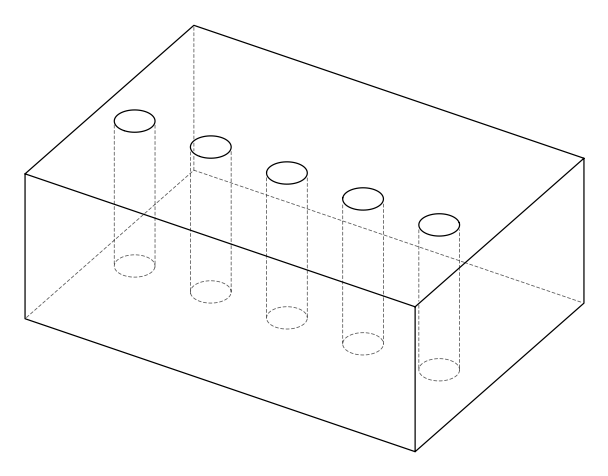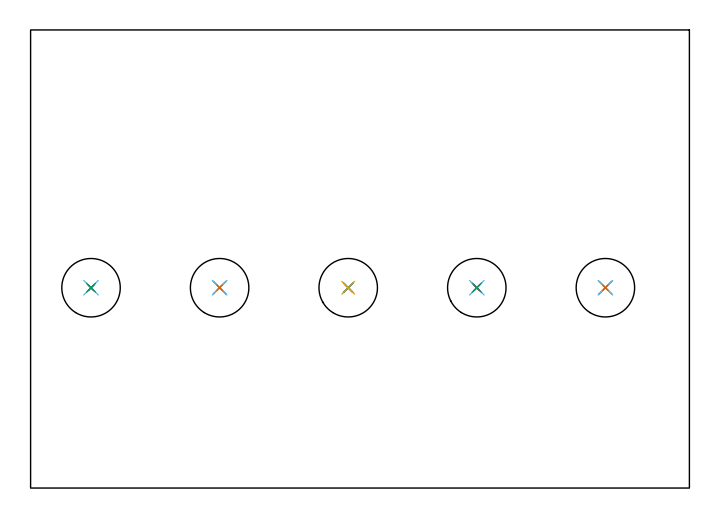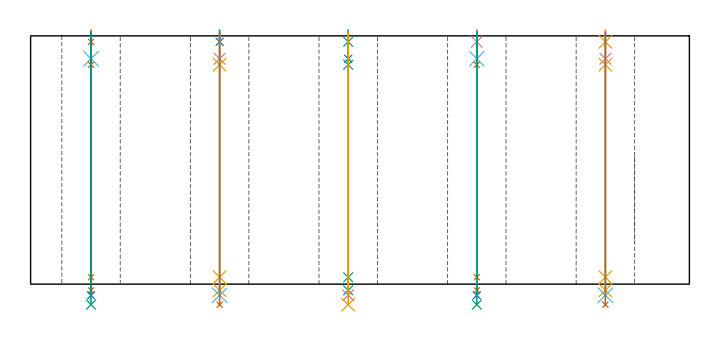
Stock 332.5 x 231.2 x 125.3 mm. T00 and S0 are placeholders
(PLAN: 25 operations, 20 tool changes, 8.9 min)
(1 SPOT_DRILL | STEP1HOLE | NXT0321_9005460120000 | 0.05 min | 183 mm3)
(2 SPOT_DRILL_1 | STEP1HOLE_1 | NXT0321_9005460120000 | 0.05 min | 183 mm3)
(3 SPOT_DRILL_2 | STEP1HOLE_2 | NXT0321_9005460120000 | 0.05 min | 183 mm3)
(4 SPOT_DRILL_3 | STEP1HOLE_3 | NXT0321_9005460120000 | 0.05 min | 183 mm3)
(5 SPOT_DRILL_4 | STEP1HOLE_4 | NXT0321_9005460120000 | 0.05 min | 183 mm3)
(6 DRILL_BLIND_HOLE_INTO_CENTER | STEP1HOLE | UGT0301_196 | 0.06 min | 366 mm3)
(7 GUN_DRILL_THROUGH_HOLE | STEP1HOLE | UGT0307_003 | 0.58 min | 4404 mm3)
(8 SPADE_DRILL_TO_ENLARGE_THROUGH_HOLE | STEP1HOLE | UGT0306_009 | 0.53 min | 28691 mm3)
(9 DRILL_TO_ENLARGE_THROUGH_HOLE | STEP1HOLE | UGT0301_394 | 0.55 min | 51949 mm3)
(10 DRILL_BLIND_HOLE_INTO_CENTER_1 | STEP1HOLE_1 | UGT0301_196 | 0.06 min | 367 mm3)
(11 GUN_DRILL_THROUGH_HOLE_1 | STEP1HOLE_1 | UGT0307_003 | 0.58 min | 4403 mm3)
(12 SPADE_DRILL_TO_ENLARGE_THROUGH_HOLE_1 | STEP1HOLE_1 | UGT0306_009 | 0.53 min | 28693 mm3)
(13 DRILL_TO_ENLARGE_THROUGH_HOLE_1 | STEP1HOLE_1 | UGT0301_394 | 0.55 min | 51952 mm3)
(14 DRILL_BLIND_HOLE_INTO_CENTER_2 | STEP1HOLE_2 | UGT0301_196 | 0.06 min | 366 mm3)
(15 GUN_DRILL_THROUGH_HOLE_2 | STEP1HOLE_2 | UGT0307_003 | 0.58 min | 4407 mm3)
(16 SPADE_DRILL_TO_ENLARGE_THROUGH_HOLE_2 | STEP1HOLE_2 | UGT0306_009 | 0.53 min | 28688 mm3)
(17 DRILL_TO_ENLARGE_THROUGH_HOLE_2 | STEP1HOLE_2 | UGT0301_394 | 0.55 min | 51951 mm3)
(18 DRILL_BLIND_HOLE_INTO_CENTER_3 | STEP1HOLE_3 | UGT0301_196 | 0.06 min | 369 mm3)
(19 GUN_DRILL_THROUGH_HOLE_3 | STEP1HOLE_3 | UGT0307_003 | 0.58 min | 4403 mm3)
(20 SPADE_DRILL_TO_ENLARGE_THROUGH_HOLE_3 | STEP1HOLE_3 | UGT0306_009 | 0.53 min | 28690 mm3)
(21 DRILL_TO_ENLARGE_THROUGH_HOLE_3 | STEP1HOLE_3 | UGT0301_394 | 0.55 min | 51949 mm3)
(22 DRILL_BLIND_HOLE_INTO_CENTER_4 | STEP1HOLE_4 | UGT0301_196 | 0.06 min | 368 mm3)
(23 GUN_DRILL_THROUGH_HOLE_4 | STEP1HOLE_4 | UGT0307_003 | 0.58 min | 4405 mm3)
(24 SPADE_DRILL_TO_ENLARGE_THROUGH_HOLE_4 | STEP1HOLE_4 | UGT0306_009 | 0.53 min | 28688 mm3)
(25 DRILL_TO_ENLARGE_THROUGH_HOLE_4 | STEP1HOLE_4 | UGT0301_394 | 0.55 min | 51958 mm3)
(TOOL NXT0321_9005460120000 | NC Spot Drill, 142deg, 12mm, Carbide, Uncoated | D12 PA142 FL30 Z2)
(TOOL UGT0301_196 | Twist Drill 7.7 mm | D7.7 PA118 FL73 Z2)
(TOOL UGT0307_003 | Gun Drill 7 mm | D7 PA130 FL24 Z1)
(TOOL UGT0306_009 | Spade Drill 18.5mm | D18.5 PA132 FL10 Z2)
(TOOL UGT0301_394 | Twist Drill 29.5 mm | D29.5 PA118 FL165 Z2)
(OP 1 SPOT_DRILL)
G17 G21 G94 G90
T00 M6
G54
G17 G0 G90 X30.5 Y101.1 S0 M3
G43 Z135.3 H0
G94 G81 G98 Z122.3 F250. R128.3
G80
M5
M2
(OP 2 SPOT_DRILL_1)
G17 G21 G94 G90
T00 M6
G54
G17 G0 G90 X95.4 Y101.1 S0 M3
G43 Z135.3 H0
G94 G81 G98 Z122.3 F250. R128.3
G80
M5
M2
(OP 3 SPOT_DRILL_2)
G17 G21 G94 G90
T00 M6
G54
G17 G0 G90 X160.3 Y101.1 S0 M3
G43 Z135.3 H0
G94 G81 G98 Z122.3 F250. R128.3
G80
M5
M2
(OP 4 SPOT_DRILL_3)
G17 G21 G94 G90
T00 M6
G54
G17 G0 G90 X225.2 Y101.1 S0 M3
G43 Z135.3 H0
G94 G81 G98 Z122.3 F250. R128.3
G80
M5
M2
(OP 5 SPOT_DRILL_4)
G17 G21 G94 G90
T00 M6
G54
G17 G0 G90 X290.1 Y101.1 S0 M3
G43 Z135.3 H0
G94 G81 G98 Z122.3 F250. R128.3
G80
M5
M2
(OP 6 DRILL_BLIND_HOLE_INTO_CENTER)
G17 G21 G94 G90
T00 M6
G54
G17 G0 G90 X30.5 Y101.1 S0 M3
G43 Z135.3 H0
G94 G81 G98 Z113.75 F250. R127.3
G80
M5
M2
(OP 7 GUN_DRILL_THROUGH_HOLE)
G17 G21 G94 G90
T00 M6
G54
G17 G0 G90 X30.5 Y101.1 M8
G43 Z135.3 H0
Z122.933
S716 M3
G94 G1 Z110.721 F125. M26
G4 X.084
Z3.5 F250.
G4 X.084
Z-3.132 F125.
G4 X.084
M5
M9
G0 Z122.933
Z135.3
M2
(OP 8 SPADE_DRILL_TO_ENLARGE_THROUGH_HOLE)
G17 G21 G94 G90
T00 M6
G54
G17 G0 G90 X30.5 Y101.1 S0 M3
G43 Z135.3 H0
G94 G73 G98 Z-5.618 F250. Q16.365 R127.3
G80
M5
M2
(OP 9 DRILL_TO_ENLARGE_THROUGH_HOLE)
G17 G21 G94 G90
T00 M6
G54
G17 G0 G90 X30.5 Y101.1 S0 M3
G43 Z135.3 H0
G94 G73 G98 Z-10.363 F250. Q27.133 R127.3
G80
M5
M2
(OP 10 DRILL_BLIND_HOLE_INTO_CENTER_1)
G17 G21 G94 G90
T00 M6
G54
G17 G0 G90 X95.4 Y101.1 S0 M3
G43 Z135.3 H0
G94 G81 G98 Z113.75 F250. R127.3
G80
M5
M2
(OP 11 GUN_DRILL_THROUGH_HOLE_1)
G17 G21 G94 G90
T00 M6
G54
G17 G0 G90 X95.4 Y101.1 M8
G43 Z135.3 H0
Z122.933
S716 M3
G94 G1 Z110.721 F125. M26
G4 X.084
Z3.5 F250.
G4 X.084
Z-3.132 F125.
G4 X.084
M5
M9
G0 Z122.933
Z135.3
M2
(OP 12 SPADE_DRILL_TO_ENLARGE_THROUGH_HOLE_1)
G17 G21 G94 G90
T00 M6
G54
G17 G0 G90 X95.4 Y101.1 S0 M3
G43 Z135.3 H0
G94 G73 G98 Z-5.618 F250. Q16.365 R127.3
G80
M5
M2
(OP 13 DRILL_TO_ENLARGE_THROUGH_HOLE_1)
G17 G21 G94 G90
T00 M6
G54
G17 G0 G90 X95.4 Y101.1 S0 M3
G43 Z135.3 H0
G94 G73 G98 Z-10.363 F250. Q27.133 R127.3
G80
M5
M2
(OP 14 DRILL_BLIND_HOLE_INTO_CENTER_2)
G17 G21 G94 G90
T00 M6
G54
G17 G0 G90 X160.3 Y101.1 S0 M3
G43 Z135.3 H0
G94 G81 G98 Z113.75 F250. R127.3
G80
M5
M2
(OP 15 GUN_DRILL_THROUGH_HOLE_2)
G17 G21 G94 G90
T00 M6
G54
G17 G0 G90 X160.3 Y101.1 M8
G43 Z135.3 H0
Z122.933
S716 M3
G94 G1 Z110.721 F125. M26
G4 X.084
Z3.5 F250.
G4 X.084
Z-3.132 F125.
G4 X.084
M5
M9
G0 Z122.933
Z135.3
M2
(OP 16 SPADE_DRILL_TO_ENLARGE_THROUGH_HOLE_2)
G17 G21 G94 G90
T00 M6
G54
G17 G0 G90 X160.3 Y101.1 S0 M3
G43 Z135.3 H0
G94 G73 G98 Z-5.618 F250. Q16.365 R127.3
G80
M5
M2
(OP 17 DRILL_TO_ENLARGE_THROUGH_HOLE_2)
G17 G21 G94 G90
T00 M6
G54
G17 G0 G90 X160.3 Y101.1 S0 M3
G43 Z135.3 H0
G94 G73 G98 Z-10.363 F250. Q27.133 R127.3
G80
M5
M2
(OP 18 DRILL_BLIND_HOLE_INTO_CENTER_3)
G17 G21 G94 G90
T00 M6
G54
G17 G0 G90 X225.2 Y101.1 S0 M3
G43 Z135.3 H0
G94 G81 G98 Z113.75 F250. R127.3
G80
M5
M2
(OP 19 GUN_DRILL_THROUGH_HOLE_3)
G17 G21 G94 G90
T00 M6
G54
G17 G0 G90 X225.2 Y101.1 M8
G43 Z135.3 H0
Z122.933
S716 M3
G94 G1 Z110.721 F125. M26
G4 X.084
Z3.5 F250.
G4 X.084
Z-3.132 F125.
G4 X.084
M5
M9
G0 Z122.933
Z135.3
M2
(OP 20 SPADE_DRILL_TO_ENLARGE_THROUGH_HOLE_3)
G17 G21 G94 G90
T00 M6
G54
G17 G0 G90 X225.2 Y101.1 S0 M3
G43 Z135.3 H0
G94 G73 G98 Z-5.618 F250. Q16.365 R127.3
G80
M5
M2
(OP 21 DRILL_TO_ENLARGE_THROUGH_HOLE_3)
G17 G21 G94 G90
T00 M6
G54
G17 G0 G90 X225.2 Y101.1 S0 M3
G43 Z135.3 H0
G94 G73 G98 Z-10.363 F250. Q27.133 R127.3
G80
M5
M2
(OP 22 DRILL_BLIND_HOLE_INTO_CENTER_4)
G17 G21 G94 G90
T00 M6
G54
G17 G0 G90 X290.1 Y101.1 S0 M3
G43 Z135.3 H0
G94 G81 G98 Z113.75 F250. R127.3
G80
M5
M2
(OP 23 GUN_DRILL_THROUGH_HOLE_4)
G17 G21 G94 G90
T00 M6
G54
G17 G0 G90 X290.1 Y101.1 M8
G43 Z135.3 H0
Z122.933
S716 M3
G94 G1 Z110.721 F125. M26
G4 X.084
Z3.5 F250.
G4 X.084
Z-3.132 F125.
G4 X.084
M5
M9
G0 Z122.933
Z135.3
M2
(OP 24 SPADE_DRILL_TO_ENLARGE_THROUGH_HOLE_4)
G17 G21 G94 G90
T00 M6
G54
G17 G0 G90 X290.1 Y101.1 S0 M3
G43 Z135.3 H0
G94 G73 G98 Z-5.618 F250. Q16.365 R127.3
G80
M5
M2
(OP 25 DRILL_TO_ENLARGE_THROUGH_HOLE_4)
G17 G21 G94 G90
T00 M6
G54
G17 G0 G90 X290.1 Y101.1 S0 M3
G43 Z135.3 H0
G94 G73 G98 Z-10.363 F250. Q27.133 R127.3
G80
M5
M2
